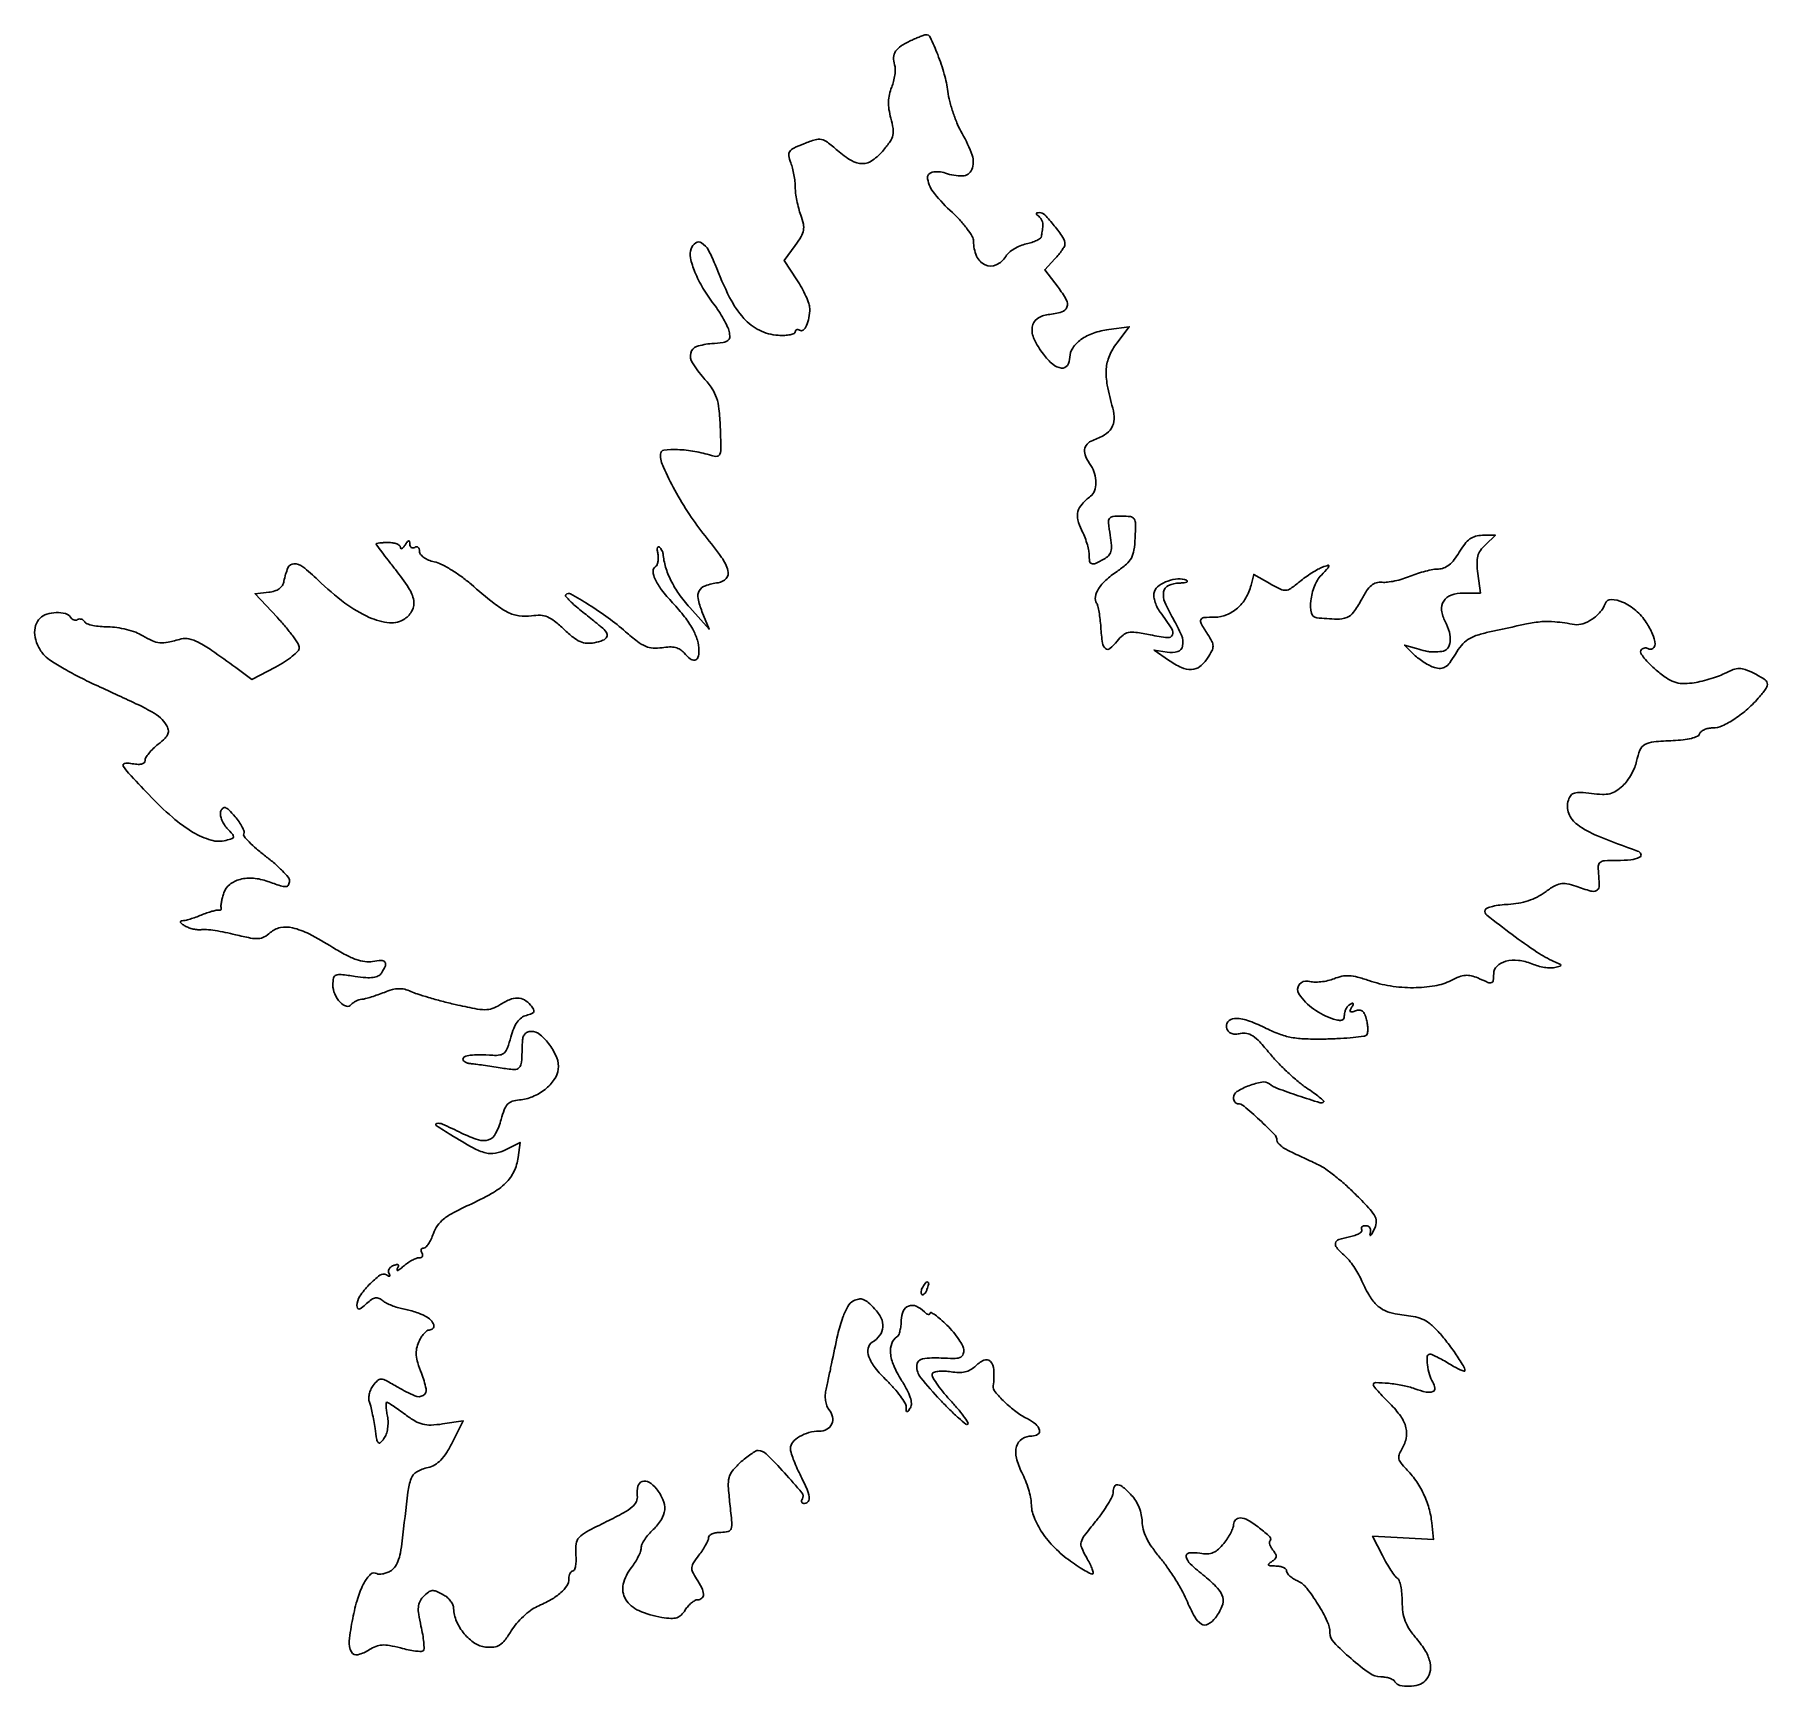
# Model space of a CAD drawing. Extents: x 0 to 360, y 0 to 343.
import ezdxf

# ---------------------------------------------------------------- set-up
doc = ezdxf.new("R2010")
doc.units = 0

msp = doc.modelspace()

# ---------------------------------------------------------------- linework, layer by layer
for points in [[(182, 341.70999, 0.034873), (179.969363, 340.594338, 0.101974), (178.833967, 339.481527, 0.137083), (178.416076, 338.219357, 0.087515), (178.613613, 336.676281, -0.075641), (178.750156, 335.778388, -0.032101), (178.671776, 334.560308, -0.030841), (178.419065, 333.247016, -0.035248), (178.014056, 332.033935, 0.043423), (177.54021, 330.533569, 0.048319), (177.354645, 329.026988, 0.044629), (177.456696, 327.414656, 0.029256), (177.846629, 325.593295, -0.028095), (178.304355, 323.479251, -0.095798), (178.256752, 322.078172, -0.093172), (177.688991, 320.774666, -0.025734), (176.334464, 318.985641, -0.060455), (174.054274, 316.859181, -0.156117), (171.942893, 316.159424, -0.139223), (169.655766, 316.783485, -0.044402), (166.781149, 318.887292, 0.016636), (164.660017, 320.628206, 0.113947), (163.438375, 321.184165, 0.124269), (162.144476, 321.12317, 0.021289), (159.803154, 320.302993, 0.016672), (157.66924, 319.368266, 0.130058), (156.849621, 318.671066, 0.197603), (156.657927, 317.801957, 0.047593), (157.056801, 316.350602, -0.028031), (157.418383, 315.21113, -0.017043), (157.722935, 313.830702, -0.017058), (157.932132, 312.436605, -0.028717), (158, 311.255898, 0.03287), (158.080752, 310.028889, 0.016026), (158.336267, 308.479899, 0.015822), (158.706258, 306.879359, 0.022043), (159.144739, 305.476276, -0.033154), (159.677901, 303.626968, -0.09954), (159.698804, 302.319089, -0.089849), (159.210845, 301.029224, -0.023944), (157.985794, 299.194656), (155.68211, 296.078756), (158.341055, 292.060818, -0.020042), (159.358818, 290.380224, -0.021169), (160.218935, 288.653377, -0.02137), (160.830137, 287.109923, -0.083775), (161, 286.103228, -0.04221), (160.83401, 284.140491, -0.066473), (160.332583, 282.528031, -0.109883), (159.636799, 281.618696, -0.323736), (158.895215, 281.564761, 0.077823), (158.552946, 281.708761, 0.155545), (158.262969, 281.689679, 0.185603), (158.070774, 281.51371, 0.116121), (158, 281.213078, -0.307122), (157.772095, 280.877042, -0.046971), (156.954313, 280.63744, -0.03903), (155.804605, 280.506825, -0.02394), (154.440216, 280.524247, -0.100788), (150.564933, 281.561534, -0.095579), (147.319849, 284.04393, -0.065903), (144.375749, 288.388325, -0.023574), (141.339214, 295.246252, 0.033036), (139.955565, 298.218091, 0.123932), (138.566114, 299.71437, 0.297511), (137.345011, 299.711257, 0.157149), (136.354734, 298.48204, 0.150251), (136.225061, 296.581856, 0.039937), (137.162284, 293.655677, 0.0365), (138.827381, 290.318117, 0.029497), (141.071744, 287, -0.018509), (142.135996, 285.498718, -0.017071), (143.116944, 283.882538, -0.017356), (143.891285, 282.383002, -0.052857), (144.269148, 281.302256, -0.067875), (144.385004, 280.088823, -0.235664), (144.015821, 279.418204, -0.119875), (143.034072, 279.041855, -0.013619), (140.651342, 278.802256, 0.060365), (137.513965, 278.187265, 0.264072), (136.286255, 276.843477, 0.201366), (136.648341, 274.777334, 0.037425), (139.018297, 271.631942, -0.03095), (140.71716, 269.436883, -0.068588), (141.654456, 267.544172, -0.055535), (142.152661, 265.228258, -0.014796), (142.422133, 261.45772, -0.004916), (142.556014, 257.265636, -0.080454), (142.362727, 255.878681, -0.306986), (141.769345, 255.402692, -0.10076), (140.599197, 255.544373, 0.036241), (137.125513, 256.427228, 0.036896), (133.581605, 256.792393, 0.036951), (130.72649, 256.663971, 0.381896), (130.009769, 255.850694, 0.105516), (130.609537, 253.136591, 0.018178), (132.981508, 248.397917, 0.020407), (136.031716, 243.323823, 0.025895), (139.269419, 238.918865, -0.015944), (142.713821, 234.422923, -0.087517), (144.03085, 231.677297, -0.25233), (143.665367, 230.055605, -0.18128), (142, 229.154182, 0.045564), (139.332924, 228.533864, 0.186302), (138.071588, 227.497142, 0.182409), (137.819075, 225.866098, 0.043416), (138.629261, 223.190527), (140.106769, 219.5), (136.084849, 224, -0.028992), (133.849172, 226.813874, -0.038449), (132.178079, 229.623528, -0.042255), (131.079287, 232.41299, -0.051621), (130.556456, 235.166667, 0.073656), (130.484166, 235.473296, 0.032897), (130.305483, 235.848601, 0.031666), (130.060566, 236.227839, 0.037182), (129.78136, 236.551973, 0.274252), (129.554084, 236.61002, 0.272977), (129.393427, 236.438444, 0.078166), (129.360675, 235.923837, 0.024455), (129.469893, 235.156335, -0.042597), (129.559551, 234.306489, -0.050244), (129.494594, 233.500666, -0.05768), (129.296625, 232.851667, -0.152649), (128.982207, 232.489003, 0.277611), (128.475959, 231.506146, 0.094254), (128.896467, 229.885693, 0.054452), (130.243456, 227.691892, 0.021802), (132.524843, 225, -0.020231), (135.024584, 222.069183, -0.040525), (136.703437, 219.532922, -0.05163), (137.674283, 217.240158, -0.074482), (138, 215.065741, -0.074203), (137.787266, 213.640174, -0.288585), (137.14217, 213.082746, -0.213078), (136.170451, 213.350794, -0.047295), (134.918833, 214.597801, 0.083694), (134.125201, 215.281432, 0.078483), (133.133878, 215.685944, 0.064066), (131.894821, 215.813802, 0.033949), (130.354956, 215.670176, -0.055475), (128.476332, 215.576092, -0.087625), (126.91169, 215.951698, -0.061807), (125.216752, 216.953603, -0.016119), (122.771718, 218.96974, 0.022366), (119.158019, 221.874488, 0.019395), (115.127227, 224.594126, 0.011047), (111.36069, 226.814562, 0.335829), (110.340102, 226.673435, 0.383018), (110.324538, 226.384611, 0.018645), (111.007342, 225.598227, 0.022383), (111.975929, 224.651963, 0.013297), (113.207765, 223.609357, -0.000366), (114.559871, 222.523695, -0.000375), (115.900094, 221.444302, -0.000363), (117.062335, 220.505421, -0.001573), (117.75, 219.945499, -0.069302), (118.775256, 218.835887, -0.265838), (118.854683, 217.934253, -0.197266), (118.076972, 217.210504, -0.041279), (116.25, 216.690226, -0.066867), (114.713173, 216.595766, -0.086799), (113.346606, 216.93789, -0.063999), (111.888035, 217.824736, -0.021323), (110, 219.469881, 0.021305), (108.029071, 221.18738, 0.069987), (106.547124, 222.064555, 0.088803), (105.082998, 222.388214, 0.049036), (103.248116, 222.282457, -0.075434), (100.658732, 222.269547, -0.084078), (98.284792, 223.038784, -0.048314), (95.393819, 224.923257, -0.009799), (90.682226, 228.842284, 0.02158), (88.698122, 230.415061, 0.020138), (86.540605, 231.849793, 0.020588), (84.521734, 232.966911, 0.062087), (83.041521, 233.490881, -0.042131), (81.856569, 233.857968, -0.057608), (80.876799, 234.392856, -0.07084), (80.218548, 235.013805, -0.169883), (80, 235.638472, 0.07049), (79.926238, 236.159085, 0.145553), (79.70625, 236.501865, 0.189653), (79.380002, 236.615913, 0.12947), (79, 236.5, -0.109974), (78.61798, 236.367222, -0.180162), (78.289252, 236.448037, -0.159098), (78.065791, 236.737344, -0.082797), (77.984687, 237.190983, 0.044036), (77.929693, 237.740679, 0.415341), (77.752317, 237.860925, 0.187072), (77.477402, 237.688013, 0.016439), (77, 237, -0.028578), (76.624755, 236.486286, -0.103602), (76.310881, 236.234375, -0.327495), (76.11244, 236.267036, -0.192161), (76.015313, 236.5, 0.224253), (75.827199, 236.88303, 0.0738), (75.270123, 237.20625, 0.056576), (74.458444, 237.426852, 0.038104), (73.5, 237.5, 0.010489), (72.541485, 237.479891, 0.01734), (71.734375, 237.417921, 0.011455), (71.09478, 237.33156, 0.368908), (71, 237.220582, 0.16108), (71.064512, 237.02553, 0.001021), (72.175, 235.536757, 0.003981), (73.466682, 233.84074, 0.002512), (75, 231.880784, -0.023779), (77.729397, 228.068455, -0.096934), (78.782915, 225.434834, -0.170283), (78.477129, 223.412486, -0.118649), (76.935308, 221.667241, -0.179597), (73.772685, 220.840776, -0.08017), (69.551504, 221.962786, -0.057004), (64.516547, 224.937795, -0.029034), (58.914367, 229.710481, 0.022483), (55.740305, 232.487108, 0.17772), (53.917316, 233.095245, 0.292388), (52.675473, 232.248024, 0.055584), (51.849058, 229.5, -0.09255), (51.507685, 228.608376, -0.097578), (50.872222, 227.919051, -0.082397), (49.926923, 227.44235, -0.047083), (48.672923, 227.176965), (45.862947, 226.85393), (50.431474, 221.969806, -0.013596), (52.181105, 219.994281, -0.017975), (53.657995, 218.09797, -0.015497), (54.76379, 216.463306, -0.141882), (55, 215.647645, -0.194801), (54.712722, 214.938264, -0.029234), (53.558073, 213.878069, -0.029209), (51.971203, 212.730933, -0.021437), (50.091313, 211.642927), (45.182627, 209.076245), (41.841313, 211.522032, 0.005603), (36.845162, 215.093842, 0.031539), (34.043021, 216.798003, 0.063678), (32.113344, 217.515893, 0.127934), (30.5, 217.474728, -0.018496), (27.777668, 216.79984, -0.07283), (26.05741, 216.695432, -0.085058), (24.518142, 217.095845, -0.030865), (22.515978, 218.153278, 0.048279), (21.059206, 218.859022, 0.02608), (19.154842, 219.453343, 0.025733), (17.134235, 219.860635, 0.036656), (15.309017, 219.996262, -0.022508), (13.658273, 220.072085, -0.029429), (12.164626, 220.297444, -0.029843), (10.985576, 220.621545, -0.17405), (10.489919, 221.016312, 0.08344), (10.184813, 221.364134, 0.092847), (9.793158, 221.577624, 0.100558), (9.376993, 221.625047, 0.117181), (9, 221.5, -0.117181), (8.623007, 221.374953, -0.100558), (8.206842, 221.422376, -0.092847), (7.815187, 221.635866, -0.08344), (7.510081, 221.983688, 0.194192), (6.45929, 222.755665, 0.06989), (4.580355, 222.964042, 0.066903), (2.595684, 222.63824, 0.122884), (1.2, 221.8, 0.124941), (0.295259, 220.279667, 0.096316), (0.109272, 218.351699, 0.083707), (0.672716, 216.258069, 0.066475), (1.923677, 214.274556, 0.073546), (3.15799, 213.173188, 0.012555), (5.837787, 211.50574, 0.013457), (9.112319, 209.697319, 0.011638), (12.640408, 207.973889, -0.00164), (21.122505, 204.038542, -0.018527), (24.41808, 202.344838, -0.049324), (26.204493, 201.095352, -0.079682), (27.401217, 199.682747, -0.076224), (27.828107, 198.649135, -0.158232), (27.763997, 197.788417, -0.103576), (27.156292, 196.889814, -0.022635), (25.75, 195.645182, 0.02408), (24.697255, 194.70802, 0.029079), (23.807813, 193.728278, 0.029907), (23.171942, 192.836063, 0.140768), (23, 192.237435, -0.213735), (22.790983, 191.77081, -0.134201), (22.246753, 191.500004, -0.072663), (21.325382, 191.454044, -0.025547), (20.012133, 191.647573, 0.100018), (18.72479, 191.645029, 0.512698), (18.47938, 191.098339, 0.056292), (19.580211, 189.613722, 0.002778), (23.766591, 185.17414, 0.022302), (28.68582, 180.455466, 0.045986), (32.995975, 177.32547, 0.062275), (36.710693, 175.703024, 0.136636), (39.786386, 175.65439, 0.01903), (41.086057, 176.04766, 0.295367), (41.360231, 176.397663, 0.203138), (41.20216, 176.889909, 0.009621), (40.017429, 178.211667, -0.049916), (39.345994, 179.094391, -0.051456), (38.870764, 180.083984, -0.056812), (38.648324, 181.028122, -0.121667), (38.740511, 181.766165, -0.117379), (39.161128, 182.380853, -0.287338), (39.678338, 182.473587, -0.105959), (40.41202, 181.978812, -0.013996), (41.68132, 180.584098, -0.024035), (42.543226, 179.478812, -0.034216), (43.189486, 178.414821, -0.036525), (43.573581, 177.517419, -0.224925), (43.519358, 177.031322, 0.321852), (43.554257, 176.527731, 0.019323), (44.626984, 175.330474, 0.023109), (46.127192, 173.917813, 0.014406), (48.005071, 172.39821, -0.015232), (49.918241, 170.844814, -0.020934), (51.53274, 169.327712, -0.01823), (52.742581, 167.997842, -0.177251), (53, 167.294514, -0.118759), (52.791019, 166.427066, -0.272794), (52.244294, 166.08021, -0.086843), (51.114551, 166.240027, -0.008298), (48.471965, 167.146298, 0.065064), (45.494202, 167.802907, 0.086393), (42.735783, 167.567121, 0.104066), (40.597615, 166.49438, 0.143583), (39.368525, 164.747676, 0.016469), (39.090301, 163.832157, 0.018819), (38.886602, 162.939942, 0.018283), (38.770999, 162.176409, 0.093261), (38.801875, 161.75, -0.096744), (38.819792, 161.476345, -0.157731), (38.721488, 161.267748, -0.159549), (38.520697, 161.157771, -0.099509), (38.25, 161.161482, 0.1071), (37.803028, 161.160893, 0.014693), (36.893377, 160.934343, 0.01632), (35.81772, 160.594393, 0.013143), (34.6849, 160.161482, -0.012484), (33.520227, 159.714636, -0.012947), (32.348672, 159.332253, -0.012736), (31.319716, 159.053978, -0.0533), (30.6849, 158.969591, 0.173278), (30.406303, 158.861916, 0.354266), (30.367433, 158.645732, 0.107938), (30.661139, 158.309562, 0.027615), (31.268062, 157.909793, 0.045206), (32.071843, 157.53444, 0.032344), (33.025513, 157.258273, 0.032859), (33.97668, 157.113043, 0.058346), (34.768062, 157.137377, -0.062306), (35.75422, 157.159912, -0.011717), (37.547606, 156.934495, -0.012367), (39.642812, 156.567924, -0.011047), (41.798255, 156.085858, 0.010712), (44.898949, 155.390211, 0.064501), (46.542672, 155.274219, 0.109648), (47.748476, 155.616778, 0.060158), (49.007961, 156.507204, -0.136742), (51.099028, 157.553048, -0.106427), (53.651603, 157.501766, -0.062286), (57.059802, 156.232297, -0.017846), (61.969321, 153.44306, 0.016191), (64.699061, 151.880248, 0.037527), (66.860067, 150.934409, 0.050599), (68.660351, 150.500645, 0.07917), (70.25, 150.536715, -0.032334), (72.052394, 150.746832, -0.2474), (72.800928, 150.400223, -0.27298), (72.894231, 149.620597, -0.0377), (72.095249, 148.119876, -0.136427), (71.420656, 147.51004, -0.084935), (70.393477, 147.198609, -0.052135), (68.873973, 147.167085, -0.016356), (66.610562, 147.431149, 0.008964), (63.711701, 147.812861, 0.119381), (62.651747, 147.680059, 0.255189), (62.147806, 147.092342, 0.052321), (62, 145.683718, 0.10064), (62.388934, 143.770981, 0.087045), (63.504466, 142.049078, 0.130551), (64.810309, 141.225554, 0.323012), (65.826215, 141.564302, -0.077972), (66.19269, 141.93497, -0.041616), (66.742701, 142.273908, -0.040154), (67.376279, 142.533474, -0.049623), (68, 142.666022, 0.037147), (68.784838, 142.812484, 0.010125), (69.997886, 143.159989, 0.010183), (71.36171, 143.611361, 0.010433), (72.694931, 144.114474, -0.028593), (74.346787, 144.670214, -0.058702), (75.694727, 144.874073, -0.067776), (76.923009, 144.747714, -0.052053), (78.194931, 144.295109, 0.033155), (79.510087, 143.770434, 0.007129), (81.856068, 143.047169, 0.007415), (84.602565, 142.287149, 0.007015), (87.421471, 141.594, 0.007724), (91.449186, 140.728644, 0.046458), (93.577135, 140.507962, 0.084424), (95.104339, 140.751225, 0.063493), (96.636288, 141.497342, -0.043437), (98.66325, 142.5869, -0.103843), (100.329002, 142.923624, -0.129748), (101.754033, 142.536068, -0.088852), (103.042006, 141.449385, -0.035972), (103.657113, 140.589258, -0.239202), (103.697621, 140.079632, -0.206976), (103.305736, 139.697846, -0.027101), (102.17213, 139.334762, 0.09875), (101.149528, 138.837454, 0.075625), (100.281839, 137.943217, 0.058911), (99.554152, 136.616504, 0.03025), (98.950457, 134.816013, -0.020363), (98.264257, 132.62685, -0.10995), (97.602483, 131.579453, -0.158266), (96.683857, 131.107781, -0.05642), (95.192778, 131.036598, 0.011706), (92.370323, 131.154104, 0.037571), (90.492963, 131.047152, 0.064079), (89.356274, 130.744773, 0.304636), (89, 130.214286, 0.198784), (89.128651, 129.903478, 0.07534), (89.514062, 129.619212, 0.059383), (90.080137, 129.401948, 0.042494), (90.75, 129.291846, -0.012436), (91.694262, 129.194394, -0.00309), (93.234375, 128.986948, -0.003157), (94.994531, 128.727434, -0.003164), (96.75, 128.445891, 0.01974), (99.681175, 128.074959, 0.240553), (100.698027, 128.487878, 0.165301), (101.170065, 129.651802, 0.008578), (101.336105, 133.75, -0.057875), (101.470383, 134.71009, -0.104441), (101.823438, 135.417863, -0.123599), (102.383628, 135.847279, -0.102371), (103.121731, 136, -0.175529), (105.019382, 135.312636, -0.062462), (107.017455, 133.172141, -0.061257), (108.489381, 130.502433, -0.126188), (108.797573, 128.153559, -0.123939), (107.966994, 125.994254, -0.07227), (106.048404, 123.968007, -0.067834), (103.477247, 122.451383, -0.079528), (100.729354, 121.78257, 0.057998), (99.253608, 121.489724, 0.127086), (98.287513, 120.87785, 0.097384), (97.585524, 119.756276, 0.025519), (96.926943, 117.728687, -0.051735), (95.795802, 114.781019, -0.194849), (94.33213, 113.50727, -0.162956), (92.208219, 113.489895, -0.034), (88.704766, 114.900874, 0.00631), (84.760148, 116.749355, 0.150163), (83.55853, 116.903398, 0.677386), (83.464885, 116.462803, 0.010152), (86.5, 114.521053, 0.010114), (91.153374, 111.803225, 0.062665), (93.714883, 110.77055, 0.113611), (95.735015, 110.706285, 0.070818), (97.98176, 111.490568), (100.851117, 112.97437), (100.455593, 109.849113, -0.079537), (99.596995, 106.914457, -0.089894), (97.886764, 104.532365, -0.064081), (94.9592, 102.348889, -0.02179), (90.216619, 99.94418, 0.015132), (87.006262, 98.369742, 0.047528), (85.001543, 97.052857, 0.069063), (83.717439, 95.692848, 0.07096), (82.866356, 94.046474, -0.026335), (82.389404, 92.879818, -0.036388), (81.833964, 91.894902, -0.039773), (81.282148, 91.192251, -0.209371), (80.843158, 91, 0.124452), (80.5271, 90.920094, 0.188425), (80.345864, 90.70625, 0.149215), (80.33475, 90.382561, 0.073042), (80.5, 90, -0.100623), (80.64046, 89.618767, -0.177274), (80.575093, 89.29375, -0.167976), (80.310486, 89.075992, -0.089168), (79.887758, 89, 0.095111), (79.280061, 88.883347, 0.029283), (78.431188, 88.485937, 0.028119), (77.513157, 87.919764, 0.027462), (76.656846, 87.25, -0.01459), (75.924697, 86.646353, -0.069942), (75.456524, 86.377885, -0.499644), (75.31939, 86.461158, -0.158106), (75.380044, 86.738546, 0.049132), (75.620596, 87.262092, 0.319787), (75.543239, 87.524666, 0.230545), (75.225513, 87.593085, 0.031344), (74.557681, 87.383761, 0.073512), (74.01549, 87.078223, 0.103101), (73.656256, 86.656365, 0.124101), (73.534921, 86.187012, 0.140823), (73.660252, 85.740707, -0.042383), (73.857788, 85.350729, -0.381922), (73.798179, 85.185123, -0.24054), (73.571747, 85.179795, -0.026254), (73.100338, 85.437988, 0.307062), (71.760945, 85.381336, 0.041744), (69.541334, 83.428465, 0.043331), (67.585451, 81.005799, 0.149017), (67.001221, 79.095012, 0.101711), (67.116386, 78.532252, 0.353661), (67.421954, 78.370694, 0.120745), (67.974564, 78.626705, 0.015351), (68.981242, 79.483025, -0.030914), (70.04719, 80.33406, -0.109602), (70.850423, 80.66763, -0.146176), (71.584984, 80.58277, -0.071977), (72.394556, 80.087511, 0.053826), (73.136225, 79.596087, 0.023447), (74.211239, 79.102097, 0.022877), (75.413436, 78.67939, 0.028252), (76.568015, 78.401888, -0.019314), (77.752584, 78.139473, -0.014106), (79.046177, 77.760706, -0.014293), (80.253375, 77.331454, -0.030304), (81.154701, 76.917206, -0.068291), (82.342017, 76.055573, -0.133641), (82.939332, 75.061251, -0.267064), (82.754993, 74.329254, -0.203269), (81.978561, 74, 0.169488), (81.510434, 73.836623, 0.045219), (80.930689, 73.283453, 0.040487), (80.346221, 72.494413, 0.032283), (79.845698, 71.56069, 0.05627), (79.385878, 70.150047, 0.070857), (79.301937, 68.780289, 0.054846), (79.608011, 67.18757, 0.020296), (80.371004, 65.030789, -0.042375), (81.35429, 61.80543, -0.321237), (80.755169, 60.428623, -0.243282), (79.023318, 60.322125, -0.029301), (75.510942, 62.126045, 0.008763), (73.06978, 63.509276, 0.10897), (72.052635, 63.802766, 0.208053), (71.288672, 63.52699, 0.045719), (70.344369, 62.456275, 0.053814), (69.859269, 61.61654, 0.049021), (69.546042, 60.666132, 0.052238), (69.439548, 59.752319, 0.099646), (69.576468, 59.028694, -0.034333), (69.851656, 58.189866, -0.00886), (70.177373, 56.802769, -0.008974), (70.49313, 55.203844, -0.009027), (70.750623, 53.597753, 0.007394), (71.11296, 51.289476, 0.137332), (71.426633, 50.629107, 0.429628), (71.853018, 50.610835, 0.042697), (72.602443, 51.470986, 0.074505), (73.077612, 52.377856, 0.044966), (73.37136, 53.55761, 0.04259), (73.461134, 54.85609, 0.045355), (73.325353, 56.123234, -0.013544), (73.135631, 57.226427, -0.023252), (73.045534, 58.15495, -0.020406), (73.038864, 58.862526, -0.405052), (73.18072, 59, -0.142654), (73.463509, 58.917642, -0.004354), (74.496674, 58.247373, -0.008261), (75.704693, 57.419634, -0.005582), (77.05572, 56.437866, 0.027519), (79.057141, 55.113549, 0.071292), (80.655451, 54.461818, 0.07084), (82.378513, 54.28303, 0.026912), (84.790822, 54.505261), (89.081644, 55.134789), (86.790822, 50.616015, -0.024696), (85.57865, 48.491923, -0.051579), (84.395929, 47.002222, -0.065778), (83.151406, 46.025666, -0.077502), (81.761468, 45.471684, 0.072606), (79.411686, 44.561555, 0.181439), (78.248228, 43.172752, 0.054229), (77.589381, 40.359019, 0.002322), (76.399038, 30.232915, -0.019241), (76.018025, 27.726282, -0.047793), (75.497057, 25.947016, -0.067934), (74.800245, 24.718674, -0.107341), (73.881668, 23.93667, -0.036352), (73.08339, 23.581402, -0.041303), (72.275128, 23.363359, -0.045574), (71.570559, 23.299881, -0.13897), (71.11298, 23.430174, 0.338197), (69.844288, 23.304587, 0.082212), (68.474685, 21.5246, 0.050252), (67.168983, 18.360341, 0.024287), (66.116217, 14.102123, 0.021477), (65.40458, 9.420732, 0.151419), (65.840336, 7.186812, 0.344506), (67.19056, 6.593444, 0.082826), (69.58539, 7.647907, -0.052503), (70.92817, 8.338681, -0.07924), (72.211495, 8.614989, -0.060248), (73.758494, 8.512068, -0.019065), (76.018231, 7.995091, 0.014966), (77.662225, 7.604775, 0.021498), (79.13955, 7.366086, 0.018179), (80.339424, 7.268875, 0.2105), (80.769082, 7.435748, 0.206616), (80.943021, 7.873904, 0.015715), (80.863595, 9.173863, 0.019566), (80.652279, 10.770594, 0.013564), (80.294338, 12.556243, -0.015149), (79.818951, 14.967422, -0.057939), (79.744655, 16.494394, -0.092626), (80.029286, 17.600534, -0.087426), (80.697627, 18.554769, -0.025123), (81.852349, 19.598936, -0.148919), (82.597004, 19.904389, -0.129679), (83.437684, 19.764992, -0.017291), (85.065741, 18.964816, -0.060436), (85.811007, 18.441579, -0.051899), (86.453281, 17.72999, -0.054438), (86.903293, 16.947249, -0.092868), (87.073088, 16.214816, 0.091867), (87.691782, 13.521732, 0.070666), (89.271865, 10.945328, 0.073602), (91.422948, 9.010096, 0.122213), (93.708558, 8.195248, 0.050373), (95.416843, 8.197668, 0.115802), (96.624686, 8.614969, 0.090565), (97.698466, 9.603067, 0.023184), (99.03707, 11.55998, -0.037728), (100.132257, 13.065238, -0.028115), (101.54865, 14.553593, -0.028696), (103.052308, 15.811327, -0.055843), (104.402468, 16.598112, 0.024077), (107.304538, 18.051154, 0.051437), (109.349669, 19.496198, 0.071623), (110.584226, 20.932854, 0.142677), (111, 22.360243, -0.050518), (111.063557, 22.987694, -0.070484), (111.252836, 23.518321, -0.090602), (111.532153, 23.8752, -0.183521), (111.860717, 24, 0.31547), (112.17616, 24.221022, 0.045626), (112.387363, 25.023819, 0.038142), (112.488731, 26.149391, 0.023191), (112.444889, 27.485342, -0.051642), (112.49663, 29.639699, -0.159007), (113.113194, 30.94065, -0.081795), (114.638612, 32.099358, -0.007742), (118.834172, 34.235342, 0.010122), (122.360252, 36.051674, 0.052497), (124.164985, 37.288495, 0.108108), (125.014107, 38.406127, 0.143797), (125.20215, 39.66141, -0.097174), (125.310672, 41.569983, -0.250916), (126.214223, 42.555135, -0.226449), (127.625421, 42.401432, -0.084264), (129.161952, 41.048325, -0.067407), (130.530751, 38.795832, -0.122994), (130.885556, 36.686919, -0.121741), (130.207718, 34.644003, -0.065274), (128.5, 32.58758, 0.029361), (127.543213, 31.590307, 0.031552), (126.734375, 30.510491, 0.033273), (126.166484, 29.50303, 0.112159), (126, 28.770188, -0.088146), (125.86719, 28.022682, -0.026933), (125.4125, 26.963595, -0.026036), (124.765466, 25.810748, -0.02576), (124, 24.727129, 0.107995), (122.298531, 21.217025, 0.198064), (122.780868, 18.127333, 0.154936), (125.510015, 15.746019, 0.062365), (130.312342, 14.33674, 0.02651), (132.194434, 14.13293, 0.091153), (133.408162, 14.287836, 0.117162), (134.317171, 14.835205, 0.05939), (135.158659, 15.882446, -0.039229), (135.757725, 16.692682, -0.042226), (136.462593, 17.377969, -0.046289), (137.164286, 17.852276, -0.126135), (137.740547, 18, 0.186628), (138.608686, 18.335732, 0.226488), (138.934855, 19.13533, 0.101688), (138.573429, 20.489458, 0.029142), (137.485462, 22.381843, -0.032925), (136.691512, 23.787306, -0.138537), (136.526263, 24.732596, -0.119768), (136.86916, 25.699925, -0.021868), (137.985462, 27.254389, 0.018916), (138.75665, 28.315012, 0.021735), (139.40823, 29.383999, 0.021474), (139.876966, 30.327722, 0.104896), (140, 30.907729, -0.215563), (140.188922, 31.325573, -0.079364), (140.748962, 31.679145, -0.060358), (141.573449, 31.919964, -0.040925), (142.549656, 32, 0.0594), (144.054826, 32.179447, 0.262539), (144.683522, 32.766091, 0.099274), (144.822461, 34.04046, 0.005839), (144.427859, 37.934871, -0.011482), (144.100332, 41.576606, -0.077288), (144.258412, 43.377883, -0.110997), (144.943424, 44.750488, -0.034865), (146.524225, 46.434871, -0.017014), (147.659101, 47.417028, -0.021193), (148.780208, 48.246493, -0.020021), (149.75989, 48.853312, -0.129346), (150.31744, 49, -0.198366), (151.975479, 48.315258, -0.012174), (155.746186, 44.372936, -0.010076), (159.378162, 40.220628, -0.32366), (159.470262, 38.951883, 0.088052), (159.325966, 38.588422, 0.166905), (159.365864, 38.279616, 0.178154), (159.582906, 38.073767, 0.101933), (159.940983, 38, 0.252966), (160.69252, 38.406221, 0.185921), (160.895637, 39.349558, 0.065456), (160.379612, 41.102511, 0.013684), (159, 44, -0.014078), (158.234378, 45.611247, -0.015559), (157.5875, 47.210721, -0.015073), (157.121154, 48.603674, -0.07336), (157, 49.424978, -0.179899), (157.47523, 50.703056, -0.079903), (158.872128, 51.878093, -0.068501), (160.833175, 52.714368, -0.066674), (162.965643, 53, 0.125579), (164.554949, 53.405563, 0.163475), (165.568835, 54.500435, 0.16045), (165.726733, 56.002397, 0.120397), (164.9942, 57.506989, -0.087176), (164.546073, 58.291818, -0.051024), (164.28496, 59.345389, -0.046932), (164.22862, 60.538538, -0.044408), (164.39284, 61.744254, 0.001866), (164.66992, 62.981032, 0.001182), (164.984158, 64.424875, 0.001187), (165.286095, 65.844531, 0.002192), (165.523695, 67, -0.006855), (166.828297, 73.057502, -0.028051), (167.874206, 76.668547, -0.047704), (168.904576, 78.895493, -0.138555), (170.11487, 80.061477, -0.078238), (171.192291, 80.436839, -0.135254), (172.130706, 80.352347, -0.09245), (173.132356, 79.747771, -0.023995), (174.482885, 78.423967, -0.07219), (175.822935, 76.478934, -0.133158), (176.191322, 74.607776, -0.145337), (175.557571, 72.91906, -0.09265), (173.994623, 71.496677, 0.210142), (173.129553, 70.240219, 0.137916), (173.281694, 68.462915, 0.078473), (174.576738, 66.180587, 0.031149), (177, 63.5, -0.018075), (178.532664, 61.891157, -0.022578), (179.829498, 60.287015, -0.021607), (180.778074, 58.87489, -0.135418), (181.015313, 58.047052, 0.014979), (181.048073, 57.225458, 0.342882), (181.195484, 57.060885, 0.291862), (181.417112, 57.151531, 0.012514), (181.90772, 57.884928, 0.16213), (182.124998, 58.761054, 0.060325), (181.871086, 60.020939, 0.042786), (181.17558, 61.643775, 0.018692), (179.994943, 63.669026, -0.039869), (178.438121, 66.619827, -0.077134), (177.774871, 69.197771, -0.110637), (178.023662, 71.218153, -0.170196), (179.120707, 72.574601, 0.157365), (179.460533, 72.973945, 0.036439), (179.741708, 73.822314, 0.034138), (179.935416, 74.893272, 0.027679), (180, 76.059017, -0.106488), (180.407095, 77.948798, -0.202318), (181.528795, 78.987909, -0.190578), (183.113389, 78.942432, -0.095304), (184.8, 77.8, 0.035687), (185.261664, 77.39992, 0.099004), (185.6475, 77.215749, 0.235201), (185.890823, 77.268636, 0.227499), (186, 77.496167, -0.564009), (186.220401, 77.629401, -0.034058), (187.028125, 77.132587, -0.025145), (188.156114, 76.239294, -0.012425), (189.5, 75, -0.024955), (190.839681, 73.56517, -0.028229), (191.971875, 72.059577, -0.029175), (192.775492, 70.68802, -0.118466), (193, 69.753751, -0.119844), (192.770846, 68.811428, -0.196307), (192.15462, 68.286021, -0.083841), (190.902267, 68.095416, -0.011827), (188.284783, 68.199918, 0.057411), (184.414065, 68.001791, 0.359936), (183.210123, 66.61226, 0.177163), (184.060487, 64.111079, 0.019782), (188.085064, 59.503574, 0.008555), (190.124175, 57.420103, 0.01424), (191.920096, 55.745117, 0.007886), (193.436823, 54.45112, 0.386698), (193.801774, 54.468441, 0.357539), (193.838088, 54.83536, 0.011358), (192.917541, 56.150177, 0.017275), (191.673615, 57.726506, 0.010522), (190.102618, 59.504499, -0.015602), (188.537767, 61.312214, -0.023851), (187.308629, 62.981771, -0.020572), (186.460515, 64.378262, -0.270905), (186.474728, 64.959108, -0.192537), (186.903604, 65.276299, -0.040129), (187.843204, 65.443561, -0.036713), (189.036661, 65.470492, -0.027518), (190.344293, 65.331555, 0.034729), (191.921408, 65.186931, 0.05901), (193.238475, 65.313581, 0.069217), (194.335989, 65.716649, 0.073939), (195.254542, 66.397399, -0.085032), (197.154328, 67.741501, -0.32183), (198.506993, 67.500057, -0.185425), (199.241077, 65.786533, -0.037756), (199.115351, 62.427256, 0.205233), (199.485259, 61.196475, 0.025801), (201.420543, 59.112396, 0.030452), (203.806561, 57.061859, 0.045779), (206.133545, 55.610903, -0.054132), (207.914277, 54.458905, -0.156799), (208.705764, 53.243862, -0.326721), (208.371478, 52.369772, -0.144479), (207.118517, 52, 0.142956), (205.087183, 51.407101, 0.185786), (203.946196, 49.85995, 0.128317), (203.915138, 47.436437, 0.057326), (205.038042, 44.425382, -0.023188), (205.789373, 42.765785, -0.020046), (206.424773, 40.961843, -0.020525), (206.868038, 39.278832, -0.053804), (207.003738, 38.038558, 0.095581), (207.565006, 35.152162, 0.053006), (209.254922, 31.972821, 0.047313), (211.848267, 28.824384, 0.040098), (215.126591, 26.023258, 0.01107), (216.765412, 24.890559, 0.017776), (218.216326, 24.006805, 0.012024), (219.419442, 23.368949, 0.322767), (219.757115, 23.423781, 0.272715), (219.840206, 23.745279, 0.022208), (219.551989, 24.603564, 0.024976), (219.083279, 25.657876, 0.016326), (218.444099, 26.825346, -0.032952), (217.460351, 28.77315, -0.164647), (217.36943, 29.976145, -0.100664), (218.006713, 31.290109, -0.00856), (220.346666, 34.247571, 0.01663), (221.7454, 36.07528, 0.020187), (222.926833, 37.880134, 0.019187), (223.788286, 39.453816, 0.116139), (224, 40.352992, -0.110445), (224.26542, 41.539928, -0.337929), (224.952263, 41.896666, -0.137146), (226.101787, 41.348008, -0.02468), (227.825686, 39.685549, -0.052494), (228.689838, 38.54715, -0.040512), (229.386941, 37.152164, -0.040712), (229.846476, 35.6722, -0.054977), (230, 34.280162, 0.068168), (230.223855, 32.645851, 0.04571), (230.895599, 30.880548, 0.037985), (232.024416, 28.957925, 0.022553), (233.63741, 26.844614, -0.020206), (235.170846, 24.85497, -0.013436), (236.77198, 22.46025, -0.013537), (238.20279, 20.048225, -0.0256), (239.200434, 18.020066, 0.021248), (240.926731, 14.432115, 0.131764), (242.311778, 12.954142, 0.276308), (243.683132, 12.931293, 0.097247), (245.227764, 14.276201, 0.064416), (246.593646, 16.597439, 0.165636), (246.737473, 18.513564, 0.128378), (245.664079, 20.438273, 0.032452), (243, 22.879759, -0.017486), (240.018364, 25.452499, -0.155351), (239.173549, 26.942906, -0.447962), (239.744829, 27.71846, -0.062562), (241.996478, 27.647836, 0.044954), (243.579149, 27.542481, 0.092755), (244.788226, 27.798112, 0.089021), (245.854329, 28.482823, 0.038968), (246.996478, 29.722651, 0.023527), (247.763325, 30.798005, 0.024788), (248.411465, 31.922527, 0.025424), (248.869765, 32.942044, 0.093174), (249, 33.634859, -0.099038), (249.104218, 34.155849, -0.097945), (249.40101, 34.59899, -0.097945), (249.844151, 34.895782, -0.099038), (250.365141, 35, -0.137148), (251.948614, 34.557333, -0.027778), (254.379375, 32.89175, -0.023712), (256.547206, 31.0521, -0.424294), (256.561338, 30.228005, 0.206981), (256.438072, 29.916861, 0.070384), (256.522898, 29.427211, 0.055763), (256.783685, 28.848659, 0.039478), (257.194374, 28.265794, -0.044154), (257.711886, 27.516561, -0.158032), (257.827603, 26.953666, -0.171529), (257.588122, 26.458504, -0.054153), (256.935698, 25.939097, 0.031018), (256.295844, 25.476299, 0.424293), (256.27516, 25.218471, 0.200169), (256.616815, 25.052086, 0.012818), (257.75, 25.015313, -0.043433), (258.61133, 24.934441, -0.062921), (259.339063, 24.70445, -0.082254), (259.831932, 24.370204, -0.205506), (260, 23.978561, 0.166832), (260.160091, 23.512117, 0.046189), (260.697453, 22.939389, 0.04123), (261.465506, 22.364525, 0.033158), (262.374308, 21.875315, -0.121521), (264.208295, 20.424174, -0.026662), (266.516348, 17.095311, -0.027108), (268.460785, 13.525284, -0.111592), (269, 11.139358, 0.195004), (269.796848, 9.173898, 0.021782), (273.379581, 5.789832, 0.023299), (277.25703, 2.738403, 0.156293), (279.561565, 2, -0.03952), (280.495082, 1.926099, -0.042532), (281.381896, 1.70625, -0.046663), (282.100437, 1.384264, -0.126336), (282.5, 1, 0.195624), (283.545345, 0.236456, 0.069165), (285.42451, 0.035803, 0.066271), (287.408819, 0.364351, 0.122854), (288.8, 1.2, 0.135398), (289.754619, 2.881918, 0.114024), (289.795728, 4.935917, 0.083561), (288.859913, 7.321808, 0.041705), (286.959359, 9.962226, -0.02995), (285.52069, 11.86508, -0.055097), (284.629638, 13.58754, -0.057125), (284.15555, 15.419787, -0.034781), (284, 17.653209, 0.022278), (283.92577, 19.31834, 0.029216), (283.702052, 20.82391, 0.029532), (283.379565, 22.012335, 0.175056), (282.98571, 22.508832, -0.095006), (282.475917, 22.977147, -0.013854), (281.665708, 24.134826, -0.015252), (280.777548, 25.575611, -0.012545), (279.916409, 27.163851), (277.861399, 31.192005), (284.180699, 30.846002), (290.5, 30.5), (290.148922, 33.995124, 0.045317), (289.562242, 37.034452, 0.041067), (288.425161, 40.024996, 0.040912), (286.809219, 42.800693, 0.044131), (284.798745, 45.201255, -0.029396), (283.763815, 46.365594, -0.108326), (283.336256, 47.246121, -0.138554), (283.369702, 48.100461, -0.061016), (283.851927, 49.134505, 0.085587), (284.802538, 51.463738, 0.114958), (284.774865, 53.735328, 0.093916), (283.698229, 56.09297, 0.04246), (281.5, 58.7, -0.005336), (280.158625, 60.070317, -0.008164), (279.028125, 61.289375, -0.003663), (278.096148, 62.343294, -0.181129), (278, 62.6, -0.418839), (278.49789, 63.090101, -0.018871), (281.149167, 62.948111, -0.026406), (284.101151, 62.519934, -0.037551), (286.653869, 61.8082, 0.031325), (288.966796, 61.132211, 0.144924), (290.342217, 61.223299, 0.339653), (290.795275, 61.942788, 0.117232), (290.375456, 63.183469, -0.069077), (289.662578, 64.772345, -0.042728), (289.258509, 66.782124, -0.043292), (289.212377, 68.52447, -0.39811), (289.71579, 68.996262, -0.103042), (290.185327, 68.896121, -0.010459), (291.224326, 68.411538, -0.012734), (292.448071, 67.770101, -0.009819), (293.75, 67.01096, 0.010985), (294.997007, 66.287733, 0.020279), (296.045313, 65.764374, 0.018585), (296.843893, 65.440469, 0.520279), (297, 65.549882, 0.141151), (296.692575, 66.617182, 0.010323), (294.997583, 69.195604, 0.015494), (293.052315, 71.845875, 0.025304), (291.22557, 73.950824, 0.031213), (289.578675, 75.463785, 0.075812), (288.157957, 76.294868, 0.052293), (286.25855, 76.827651, 0.00907), (282.566912, 77.388765, -0.078671), (280.414854, 78.030308, -0.085584), (278.635749, 79.293695, -0.065863), (277.054515, 81.369317, -0.027517), (275.475816, 84.520302, 0.029119), (274.822241, 85.81444, 0.019832), (273.938378, 87.207017, 0.02003), (272.975046, 88.48678, 0.037499), (272.082554, 89.42529, -0.026483), (270.405618, 91.112723, -0.248461), (270.168107, 92.073843, -0.259298), (270.831054, 92.782313, -0.028449), (273.066276, 93.363255, 0.028379), (274.204876, 93.659011, 0.052457), (275.078411, 94.044608, 0.081882), (275.578836, 94.452533, 0.330573), (275.610264, 94.821588, -0.145501), (275.523383, 95.142241, -0.191554), (275.641096, 95.418425, -0.134639), (275.965643, 95.604984, -0.063595), (276.448648, 95.666667, -0.124264), (276.937122, 95.543364, -0.137739), (277.286461, 95.205788, -0.119579), (277.439793, 94.693347, -0.080468), (277.373729, 94.083333, 0.060087), (277.314312, 93.685994, 0.664142), (277.419277, 93.638273, 0.075336), (277.694446, 93.982332, 0.010259), (278.140464, 94.79164, 0.089028), (278.59851, 96.243578, 0.149343), (278.385758, 97.494292, 0.069532), (277.327922, 99.027903, 0.00879), (274.549354, 101.949892, 0.015252), (272.484636, 103.922046, 0.014002), (270.245153, 105.823588, 0.014161), (268.152419, 107.40674, 0.043953), (266.62796, 108.302973, 0.000688), (265.230289, 108.964818, 0.000445), (263.611026, 109.727105, 0.000448), (262.027527, 110.469105, 0.000847), (260.75, 111.063701, -0.029436), (259.697208, 111.628997, -0.037833), (258.807813, 112.273733, -0.041611), (258.179587, 112.902788, -0.177212), (258, 113.393577, 0.197413), (257.492739, 114.62828, 0.010548), (254.386605, 117.640653, 0.011113), (251.164951, 120.504992, 0.177977), (249.818347, 121, -0.154185), (249.506244, 121.098587, -0.097887), (249.240389, 121.376224, -0.080363), (249.060991, 121.791036, -0.062031), (249, 122.280762, -0.261784), (249.691674, 123.511307, -0.045357), (252.179454, 124.731482, -0.045584), (254.88916, 125.493787, -0.214152), (256.423357, 125.120293, 0.076406), (258.135589, 124.16655, 0.008324), (262.40406, 122.661184, 0.00383), (266.958792, 121.178313, 0.280121), (267.68991, 121.356577, 0.429261), (267.683889, 121.592204, 0.010975), (266.792157, 122.362326, 0.016689), (265.611436, 123.27308, 0.009763), (264.141192, 124.287866, -0.028312), (262.3763, 125.605236, -0.013801), (260.272574, 127.470623, -0.013642), (258.184717, 129.537315, -0.019187), (256.447271, 131.499043, 0.014735), (254.418071, 133.831691, 0.057639), (252.972489, 135.074803, 0.09859), (251.724348, 135.600362, 0.112445), (250.430666, 135.571954, -0.050605), (249.430151, 135.426078, -0.094544), (248.623059, 135.543826, -0.115321), (248.021417, 135.923565, -0.1033), (247.621117, 136.544969, -0.255816), (247.81551, 137.981728, -0.229565), (249.157235, 138.687274, -0.090456), (251.861659, 138.285127, -0.03383), (255.415366, 136.800736, 0.024896), (258.411747, 135.485838, 0.045092), (260.987812, 134.762842, 0.038147), (263.928096, 134.446311, 0.013103), (268.212211, 134.425835, 0.007774), (271.214954, 134.536905, 0.011377), (273.852214, 134.735799, 0.006962), (276.03609, 134.981313, 0.166391), (276.582308, 135.248974, 0.157714), (276.795518, 135.666075, 0.037765), (276.861791, 136.451292, 0.035123), (276.80284, 137.408486, 0.028552), (276.609903, 138.418133, 0.038256), (276.226257, 139.566663, 0.121638), (275.745782, 140.210726, 0.170227), (275.125674, 140.437468, 0.09522), (274.325762, 140.294765, -0.023705), (273.553513, 140.039702, -0.245218), (273.236061, 140.107146, -0.334783), (273.171776, 140.376356, -0.035482), (273.490464, 140.98457, 0.018896), (273.817719, 141.56176, 0.250229), (273.814786, 141.798526, 0.394428), (273.638552, 141.85627, 0.029713), (273.154508, 141.595492, 0.081293), (272.712675, 141.211242, 0.05344), (272.339137, 140.64848, 0.052354), (272.085551, 140.003487, 0.067599), (272, 139.373595, -0.09955), (271.867665, 138.715514, -0.210374), (271.497629, 138.364374, -0.13134), (270.836363, 138.30915, -0.032378), (269.769341, 138.573208, -0.078097), (265.629967, 140.640631, -0.09055), (262.564268, 143.795272, -0.320651), (262.622843, 145.741056, -0.300053), (264.519411, 146.405772, 0.055545), (265.687819, 146.247157, 0.030914), (267.125418, 146.301607, 0.030453), (268.591129, 146.538975, 0.042841), (269.853027, 146.939122, -0.046012), (271.479407, 147.443541, -0.065144), (272.988599, 147.562527, -0.051989), (274.715066, 147.292213, -0.018975), (277.083616, 146.566955, 0.044748), (281.544849, 145.448477, 0.039518), (286.32571, 145.078578, 0.041475), (290.771658, 145.455962, 0.077572), (294.188272, 146.597359, -0.028231), (295.838733, 147.335998, -0.06852), (297.136234, 147.636419, -0.07976), (298.343002, 147.55365, -0.050007), (299.685665, 147.097359, 0.009208), (301.806894, 146.177646, 0.164262), (302.539275, 146.129915, 0.305835), (302.912349, 146.558159, 0.030773), (303, 147.980948, -0.208833), (303.691934, 149.565366, -0.124481), (305.528779, 150.567912, -0.091834), (308.147827, 150.748307, -0.069691), (310.940314, 150.024723, 0.030789), (312.185464, 149.596641, 0.027164), (313.526789, 149.303354, 0.028139), (314.766749, 149.173068, 0.070438), (315.670902, 149.256685, 0.010081), (316.795539, 149.547479, 0.369818), (316.932635, 149.752604, 0.260565), (316.761447, 149.987855, 0.006623), (315.516908, 150.541676, -0.046435), (311.989197, 152.460854, -0.01268), (306.811808, 156.129048, -0.005224), (301.56178, 160.138527, -0.317541), (301.23753, 161.212589, -0.226952), (301.620878, 161.609439, -0.029174), (302.78305, 161.966429, -0.029405), (304.299451, 162.243778, -0.020482), (306.034213, 162.384863, 0.033479), (308.154784, 162.612903, 0.036344), (310.166937, 163.119652, 0.037609), (312.020147, 163.8913, 0.041904), (313.66706, 164.908962, -0.023654), (315.534005, 166.158859, -0.088884), (316.845242, 166.660443, -0.098447), (318.177012, 166.649509, -0.032751), (320.066283, 166.126738, 0.013658), (323.150819, 165.145085, 0.177154), (324.333991, 165.227887, 0.284676), (324.875571, 166.027075, 0.034315), (324.81397, 168.25, -0.02471), (324.718587, 170.282362, -0.220046), (325.086871, 171.073454, -0.164277), (325.995972, 171.432626, -0.012655), (328.657598, 171.5, 0.026307), (331.473054, 171.648234, 0.081358), (333.303657, 172.150066, 0.39873), (333.56369, 172.797242, 0.217418), (332.893128, 173.442094, -0.011575), (324.577013, 176.580193, -0.0628), (320.376857, 178.926359, -0.143423), (318.592612, 181.26834, -0.169977), (318.511224, 184.035364, -0.092675), (319.024486, 184.992661, -0.156058), (319.777896, 185.49081, -0.086107), (321.01663, 185.618596, -0.015888), (323.30876, 185.386834, 0.024348), (325.565299, 185.197161, 0.069543), (327.128515, 185.359835, 0.082937), (328.426886, 185.921134, 0.045822), (329.7903, 186.990519, 0.045516), (330.710532, 188.033141, 0.029705), (331.580803, 189.382663, 0.029838), (332.278006, 190.812408, 0.049204), (332.669462, 192.09731, -0.049855), (333.373071, 194.396108, -0.166481), (334.406519, 195.558869, -0.106166), (336.233223, 196.129413, -0.014475), (340.249185, 196.37972, 0.0199), (342.32603, 196.531798, 0.033796), (344.039317, 196.844371, 0.038727), (345.28927, 197.266148, 0.214762), (345.758272, 197.774817, -0.141464), (346.081237, 198.244053, -0.064982), (346.716982, 198.640102, -0.056745), (347.545365, 198.909104, -0.050197), (348.448475, 199, 0.10908), (350.457379, 199.443541, 0.038), (353.057266, 200.899741, 0.035461), (355.775855, 202.99844, 0.033832), (358.216731, 205.491387, 0.026698), (359.599417, 207.295859, 0.214663), (359.779603, 208.300126, 0.196147), (359.15234, 209.155479, 0.021986), (357, 210.350113, 0.026162), (355.21983, 211.124736, 0.091015), (353.990013, 211.344188, 0.089709), (352.752826, 211.114089, 0.024984), (350.939917, 210.32014, -0.028171), (349.502079, 209.701333, -0.015804), (347.69482, 209.105471, -0.015731), (345.825453, 208.617341, -0.02467), (344.189917, 208.328791, -0.04014), (342.113802, 208.235174, -0.07781), (340.486851, 208.548882, -0.065853), (338.864073, 209.388168, -0.022098), (336.740711, 211.012468, -0.020876), (335.342156, 212.286771, -0.032116), (334.255614, 213.51097, -0.033504), (333.552742, 214.550124, -0.277106), (333.559809, 215.096773, -0.090932), (333.846136, 215.413558, -0.095665), (334.22145, 215.601259, -0.099601), (334.626882, 215.631498, -0.107783), (335, 215.5, 0.284653), (336.021239, 215.501085, 0.275794), (336.496646, 216.421239, 0.088708), (335.991067, 218.502762, 0.042369), (334.666766, 220.927364, 0.069196), (332.500176, 223.383844, 0.071347), (329.766514, 225.126014, 0.101413), (327.392028, 225.664007, 0.322043), (326.125, 224.792654, -0.092787), (325.124743, 223.086653, -0.064516), (323.451092, 221.599084, -0.066666), (321.53037, 220.636404, -0.124158), (319.806056, 220.490481, 0.013746), (315.675443, 221.052105, 0.049473), (313.019937, 221.075428, 0.029358), (309.816748, 220.595306, 0.002578), (301.796511, 218.863733, 0.026748), (299.311106, 218.172462, 0.066284), (297.618627, 217.33996, 0.073335), (296.304388, 216.149747, 0.038876), (295.041428, 214.345642, -0.022102), (293.875132, 212.55474, -0.092933), (292.952441, 211.670672, -0.140431), (291.982334, 211.370951, -0.077848), (290.744917, 211.538731, -0.044445), (289.740974, 211.938536, -0.023428), (288.571944, 212.599617, -0.023119), (287.429735, 213.394091, -0.032869), (286.5, 214.209012), (284.5, 216.209012), (287, 215.489323, 0.005523), (288.775825, 214.99928, 0.035755), (289.687939, 214.826956, 0.038636), (290.587675, 214.792737, 0.007086), (292.25, 214.881579, 0.214835), (293.385409, 215.488363, 0.137247), (293.955289, 216.898886, 0.092527), (293.8076, 218.908751, 0.058446), (292.944601, 221.103514, -0.091763), (292.20063, 223.439035, -0.174839), (292.626796, 225.337586, -0.168455), (294.186815, 226.573598, -0.084262), (296.699057, 227), (300.263338, 227), (299.7209, 231.044176, -0.02457), (299.538954, 233.199896, -0.072365), (299.701015, 234.675268, -0.089558), (300.248401, 235.860911, -0.05245), (301.277793, 237.044176), (303.377123, 239), (300.654836, 239, 0.068357), (299.243176, 238.806101, 0.089813), (298.075463, 238.238936, 0.072083), (297.004638, 237.189715, 0.029666), (295.867499, 235.5, -0.031378), (294.813338, 233.945096, -0.058589), (293.749826, 232.860444, -0.073907), (292.658688, 232.220176, -0.09607), (291.523348, 232, 0.045389), (290.401908, 231.897988, 0.017132), (288.86218, 231.560633, 0.016805), (287.202195, 231.076894, 0.019656), (285.664493, 230.504283, -0.02464), (284.128821, 229.949786, -0.021512), (282.475247, 229.520112, -0.022077), (280.945482, 229.262146, -0.057983), (279.834378, 229.254283, 0.098187), (278.637426, 229.149899, 0.107301), (277.612923, 228.59483, 0.071303), (276.618444, 227.456665, 0.022359), (275.469239, 225.5, -0.036606), (273.922052, 223.029552, -0.141887), (272.505062, 221.938403, -0.103359), (270.474858, 221.593395, -0.014843), (266.25, 221.878336, -0.327421), (265.159018, 222.854411, -0.079624), (265.03284, 225.418071, -0.065447), (265.772842, 228.436188, -0.096053), (267.226474, 230.74107, 0.0035), (268.618013, 232.243228, 0.1484), (268.804282, 232.633267, 0.552818), (268.637858, 232.776799, 0.013392), (267.476474, 232.385327, 0.038878), (266.52624, 231.949977, 0.014483), (265.262837, 231.199011, 0.014248), (263.926924, 230.297271, 0.016733), (262.716164, 229.365895, -0.018316), (260.877213, 227.960527, -0.138719), (259.8579, 227.599689, -0.129583), (258.76884, 227.812722, -0.015215), (256.55742, 228.967749), (253.182512, 230.863321), (252.618487, 228.616068, -0.072057), (251.539913, 225.990439, -0.0785), (249.784234, 223.864575, -0.083502), (247.563126, 222.480748, -0.097953), (245.132705, 222, 0.01771), (242.817692, 221.917977, 0.280651), (242.202419, 221.480532, 0.237403), (242.251547, 220.671621, 0.013302), (243.61501, 218.464817, -0.025576), (244.495252, 216.958684, -0.121188), (244.727673, 215.994567, -0.119724), (244.487755, 215.026586, -0.024697), (243.591957, 213.5, -0.08096), (242.015337, 211.778878, -0.155647), (240.2812, 211.128511, -0.123032), (238.19626, 211.539974, -0.041775), (235.5, 213.095163), (232.5, 215.177148), (235.1999, 214.736823, 0.111906), (237.402856, 214.871854, 0.285053), (238.428226, 216.014593, 0.145352), (238.176615, 218.236848, 0.032177), (236.4373, 221.697202, -0.032121), (234.731945, 225.089036, -0.14437), (234.480082, 227.271542, -0.248233), (235.478006, 228.561353, -0.099651), (237.718615, 229.078947, 0.017656), (238.712814, 229.142348, 0.070822), (239.303175, 229.287069, 0.392119), (239.392672, 229.476385, 0.224535), (239.207087, 229.676585, 0.115094), (237.458531, 229.945045, 0.066369), (235.364981, 229.500173, 0.068047), (233.530024, 228.549974, 0.148756), (232.566705, 227.313236, 0.107827), (232.436027, 226.457761, 0.053298), (232.622596, 225.369159, 0.047449), (233.081492, 224.189721, 0.040958), (233.773935, 223.054604, -0.012602), (236.190136, 219.556145, -0.251084), (236.299675, 218.30346, -0.33325), (235.344817, 217.753354, -0.018634), (231.748124, 218.3262, 0.01209), (228.688437, 218.854652, 0.083397), (227.169698, 218.82494, 0.130519), (226.058015, 218.294036, 0.046289), (224.816829, 217.022121, -0.046154), (223.316873, 215.484195, -0.370288), (222.402589, 215.487496, -0.18246), (221.782857, 216.63012, -0.01623), (221.438549, 219.94279, 0.011675), (221.286958, 221.542889, 0.0139), (221.066955, 223.043182, 0.012717), (220.815707, 224.2901, 0.082514), (220.573591, 224.880928, -0.182962), (220.306735, 226.25622, -0.099626), (220.935537, 227.882896, -0.067987), (222.452156, 229.671753, -0.033753), (224.798122, 231.508789, 0.029197), (226.740157, 233.001206, 0.090368), (227.772006, 234.285197, 0.086698), (228.307475, 235.881023, 0.025529), (228.565451, 238.459212, 0.01092), (228.643299, 241.35858, 0.140298), (228.352935, 242.392557, 0.224918), (227.606488, 242.877113, 0.033339), (225.765534, 243, 0.02626), (223.900725, 242.901992, 0.23504), (223.229068, 242.474587, 0.164797), (223.033203, 241.580773, 0.011908), (223.377895, 239.038236, -0.019344), (223.6359, 236.896385, -0.084393), (223.52511, 235.628917, -0.130458), (223.033501, 234.760315, -0.076379), (222.071445, 234.038236, -0.017055), (220.298981, 233.166047, -0.187475), (219.522087, 233.125197, -0.28338), (219.10618, 233.618578, -0.037047), (219, 235.04966, 0.053741), (218.892616, 236.045869, 0.021041), (218.540919, 237.384996, 0.020538), (218.035447, 238.814052, 0.024055), (217.437173, 240.121495, -0.060807), (216.664579, 242.200607, -0.124989), (216.689365, 243.925573, -0.118068), (217.542315, 245.493952, -0.051), (219.316484, 247.100106, 0.155305), (220.118549, 248.202882, 0.07862), (220.401412, 249.914738, 0.07135), (220.142091, 251.815135, 0.081575), (219.360077, 253.472506, -0.047278), (218.331503, 255.314935, -0.122958), (218.076335, 256.80145, -0.173142), (218.572238, 257.919189, -0.117927), (219.75, 258.683384, 0.050716), (222.215376, 259.850502, 0.118863), (223.655304, 261.275268, 0.133938), (224.189875, 263.08125, 0.072851), (223.901773, 265.393578, -0.020462), (222.78344, 270.202692, -0.062813), (222.57628, 273.534004, -0.08454), (223.214336, 276.234306, -0.061948), (224.758887, 278.904278), (227.33713, 282.308557), (223.090949, 281.739024, 0.050819), (219.897939, 280.974934, 0.071233), (217.298843, 279.62624, 0.088269), (215.594702, 277.882206, 0.150559), (215, 275.952001, -0.14719), (214.496944, 274.280162, -0.282182), (213.27274, 273.709548, -0.150199), (211.471207, 274.496967, -0.052289), (209.506482, 276.580389, -0.051903), (207.598194, 279.707669, -0.141962), (207.184235, 282.238355, -0.212681), (208.21771, 283.966303, -0.126698), (210.5, 284.826947, 0.04117), (213.334388, 285.374549, 0.242794), (214.407303, 286.373094, 0.218611), (214.275441, 287.910953, 0.033917), (212.547676, 290.526381), (209.787608, 294.145017), (211.893804, 296.386959, 0.016045), (212.700296, 297.302603, 0.02038), (213.381305, 298.199803, 0.018826), (213.882698, 298.98057, 0.134098), (214, 299.410081, 0.148484), (213.567021, 300.835932, 0.02263), (211.783958, 303.256538, 0.020317), (209.801098, 305.513841, 0.208536), (208.681906, 305.984687, 0.043172), (208.215966, 305.938292, 0.306559), (208.062793, 305.786624, 0.258046), (208.134734, 305.561782, 0.034526), (208.533458, 305.234687, -0.077417), (208.916992, 304.860899, -0.057187), (209.21679, 304.348627, -0.057266), (209.392385, 303.782644, -0.078289), (209.408458, 303.25, -0.000545), (209.338656, 302.70414, -0.000396), (209.259828, 302.096777, -0.0004), (209.184095, 301.520449, -0.000877), (209.125, 301.079455, -0.206612), (208.884838, 300.681026, -0.039095), (208.14146, 300.232689, -0.035955), (207.128554, 299.813161, -0.026154), (205.952312, 299.489526, 0.045194), (204.69803, 299.092539, 0.037426), (203.44948, 298.45569, 0.03891), (202.387431, 297.690619, 0.077782), (201.711765, 296.910071, -0.14409), (199.711397, 295.133053, -0.223376), (197.442506, 295.131711, -0.18172), (195.646073, 296.975704, -0.103572), (195, 300.061192, 0.133767), (194.732288, 301.043949, 0.026061), (193.710376, 302.590118, 0.025998), (192.290515, 304.317074, 0.021499), (190.609791, 306.005563, -0.033789), (186.875991, 309.945575, -0.129807), (185.471926, 312.984499, -0.407563), (186.428069, 314.383961, -0.135227), (189.166084, 314.188076, 0.092398), (192.73219, 313.627314, 0.293691), (194.633967, 314.927328, 0.187099), (194.722807, 317.893862, 0.045848), (192.641797, 322.412142, -0.030473), (191.693907, 324.314237, -0.01849), (190.797592, 326.663981, -0.018498), (190.078317, 329.070388, -0.03082), (189.67517, 331.146089, 0.036757), (188.929691, 334.755133, 0.023928), (187.569962, 338.790278, 0.01547), (186.029932, 342.39449, 0.324555), (185.064788, 342.93232, 0.059135), (184.719917, 342.848875, 0.005992), (183.931531, 342.545342, 0.007435), (182.998657, 342.157107, 0.005859)], [(185.345077, 82.456872, -0.035865), (185.083816, 81.899181, -0.069269), (184.786868, 81.507038, -0.118528), (184.50546, 81.335123, -0.281567), (184.276326, 81.390341, -0.156651), (184.142323, 81.651151, -0.070517), (184.133355, 82.040231, -0.059701), (184.242038, 82.490157, -0.049364), (184.458881, 82.933469, -0.030391), (185.120758, 83.871774, -0.36195), (185.525317, 83.954259, -0.344086), (185.696703, 83.564815, -0.029555)]]:
    msp.add_lwpolyline(points, format="xyb", close=True)

doc.saveas('drawing.dxf')
